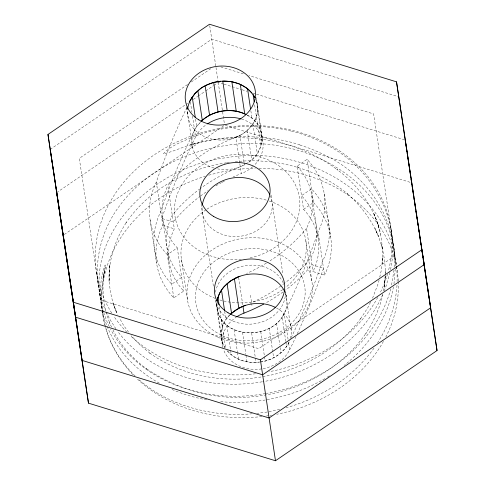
<?xml version="1.0" encoding="UTF-8"?>
<svg xmlns="http://www.w3.org/2000/svg" width="485" height="485" viewBox="0 0 485 485"><rect width="100%" height="100%" fill="white"/><g stroke="black" fill="none" stroke-linecap="round" stroke-linejoin="round"><path stroke-width="0.36" stroke-dasharray="2.42 1.82" d="M217.001 303.155C215.631 339.021 271.212 342.216 284.21 313.468A897.784 748.646 -8.5 0 0 318.075 231.921A88.021 73.405 -8.5 0 0 307.072 159.347L297.099 166.149L303.555 209.332A75.466 62.929 -8.5 0 1 312.989 271.551L324.526 275.104L318.075 231.921M385.236 275.541L384.278 287.884L385.29 276.171M385.248 274.819C385.581 264.671 383.999 254.54 381.313 244.779L382.513 248.387L378.355 236.062L375.014 228.483L378.518 236.516L378.355 236.062C371.413 219.553 360.391 204.997 346.854 193.321L347.86 194.091C316.505 167.895 273.916 157.249 233.667 161.838M395.275 268.848L393.965 284.01M395.33 265.956C395.136 180.929 301.44 132.266 225.325 145.597C184.027 151.617 143.924 172.436 119.043 206.519C97.182 235.849 90.355 276.656 105.512 310.503M397.082 281.567C399.64 194.618 304.707 144.045 227.138 157.601C154.666 165.743 79.655 233.994 103.511 311.952M385.405 273.164L385.49 270.915L385.363 273.079M394.159 267.205C397.7 222.536 370.176 179.85 331.782 158.607M385.199 275.971L384.738 283.919L383.411 291.109M288.066 339.282L284.21 313.468C270.836 342.192 215.886 338.785 216.85 302.986M247.241 115.097C266.623 123.748 266.198 152.581 248.223 162.566M397.015 285.18C395.669 305.641 388.788 325.647 377.548 342.774M394.026 270.096L391.547 285.204M105.336 266.447L103.329 278.626L105.336 266.447C105.888 264.652 105.009 264.416 104.517 266.556C97.97 285.689 99.522 307.163 106.961 325.799M229.993 314.656C221.075 322.84 218.104 337.542 225.046 347.854M245.604 164.039L251.691 159.886L257.317 153.551L260.869 146.294L262.112 138.607L256.553 101.517L255.825 99.722M382.877 293.983C379.937 308.224 373.571 321.555 365.684 333.71L366.399 332.698C340.943 369.758 297.717 392.177 253.467 396.651C215.54 400.762 177.013 389.764 145.761 368.23L146.779 369.012C132.763 358.688 120.522 345.526 112.878 329.788M393.42 286.884C387.818 318.099 368.824 345.799 344.259 365.369M389.891 272.485L386.145 285.98L384.217 290.848M390.51 269.624C401.168 220.76 372.916 169.902 329.964 146.609M379.082 280.045L378.427 282.907L372.541 298.208M379.737 277.184L381.368 270.03L382.671 257.032L382.198 263.864C383.629 246.507 380.755 228.774 373.505 212.915L376.778 221.033L379.331 229.356M229.641 315.256C220.839 323.356 218.292 337.566 225.082 347.709M390.771 288.787C375.736 345.077 322.028 384.09 266.198 393.408M382.562 295.013C361.343 342.283 313.177 373.492 262.949 381.659M370.51 302.264L367.806 307.678L360.252 319.288L360.949 318.305C313.771 381.877 214.321 399.355 149.519 352.947L150.495 353.692L140.25 345.211L131.271 335.784M200.742 121.686L196.643 126.512L194.588 130.053A897.784 748.646 -8.5 0 0 160.729 211.606A88.021 73.405 -8.5 0 0 171.726 284.18L181.699 277.378A75.466 62.929 -8.5 0 1 172.266 215.158A155.442 129.622 -8.5 0 1 199.553 189.114M186.949 107.233A897.784 748.646 -8.5 0 0 156.315 182.099L162.772 225.289A88.021 73.405 -8.5 0 0 173.775 297.863L183.742 291.061A75.466 62.929 -8.5 0 1 174.315 228.841L167.858 185.652A155.442 129.622 -8.5 0 1 235.849 137.237C249.951 132.278 261.457 116.709 256.553 101.517M260.639 362.059C272.152 360.3 283.301 353.583 288.617 342.974A897.784 748.646 -8.5 0 0 289.272 341.634M373.996 348.151C352.819 377.524 320.743 398.112 286.059 407.758M214.079 168.04A35.247 29.397 -8.5 0 1 196.643 126.512L201.33 121.232M260.251 361.865C270.691 360.785 280.354 354.923 286.568 346.514A35.247 29.397 -8.5 0 0 289.891 339.936M50.204 149.416L211.757 39.218L398.033 96.588M187.556 84.529L79.291 158.377L100.771 300.069L258.675 348.703L395.105 255.643L373.626 113.951L248.884 75.533M191.308 81.965L211.339 68.306M56.654 192.606L187.646 103.25M193.26 99.425L197.631 96.442M198.256 96.018L205.113 91.338M205.737 90.913L213.224 85.809M213.849 85.384L218.214 82.401L223.27 83.96M64.293 234.516L223.979 125.591M173.775 297.863L167.319 254.673L177.292 247.871A75.466 62.929 -8.5 0 1 167.858 185.652M303.555 209.332L313.528 202.536L307.072 159.347M327.345 377.142L329.745 375.602M324.883 378.609C293.498 396.9 256.335 405.011 220.178 401.635M244.058 162.657L244.385 164.87L240.257 166.743A155.442 129.622 -8.5 0 0 200.117 188.695M299.991 144.779L291.467 142.354C260.275 134.4 227.113 135.103 196.067 143.396C184.827 145.815 174.315 151.381 163.257 153.957C171.223 144.809 184.955 140.692 195.934 135.806C226.422 125.009 260.027 123.42 291.412 131.162M196.067 143.396L190.09 145.076C239.76 129.901 296.165 138.498 337.754 170.096L336.808 169.362C358.366 185.137 374.856 208.144 380.786 234.37M279.693 409.413L266.811 412.074L256.674 413.42M262.227 381.786C210.181 390.722 150.708 375.099 117.928 331.661M265.483 393.535C207.841 404.284 139.48 383.392 110.628 329.285M226.98 350.534C234.643 359.894 247.793 363.944 259.548 361.968M226.465 162.796C186.919 168.622 148.749 189.532 125.985 222.918L126.718 221.875C115.036 239.56 108.246 260.663 109.07 281.949L109.907 264.373C107.803 280.821 110.18 297.76 116.752 312.983L112.944 303.034L117.534 314.565M227.18 162.699L229.344 162.414M227.732 351.116C235.273 360.173 247.944 363.386 259.323 362.186M252.321 413.778C221.966 416.342 190.738 410.825 163.675 396.633A148.81 124.833 -14.9 0 1 138.152 378.918M206.78 399.786C194.691 397.767 182.893 394.141 171.629 389.322M220.766 66.869L244.555 74.199M223.991 84.184L241.318 89.519M242.039 89.743L247.095 91.301M252.867 93.078L255.759 93.969M256.48 94.187L405.211 139.995M225.325 125.385L410.158 182.311M162.772 225.289L174.315 228.841M159.365 383.168C136.552 370.582 116.873 350.964 107.233 326.472M247.12 115.236C255.928 119.559 261.876 128.78 262.112 138.607M135.072 375.978C121.098 362.343 110.277 345.211 105.354 326.241M128.586 332.164L123.669 325.526L119.34 317.79M115.848 328.781L109.477 318.639L106.173 311.861M109.307 326.569L107.324 322.501L103.711 312.673M111.599 327.108L109.374 322.416L109.968 323.877L106.209 312.661M255.31 98.588C262.712 114.224 250.927 131.89 235.849 137.237L239.705 163.051M105.172 325.544C100.183 307.648 100.674 288.599 104.536 270.527C102.008 283.98 102.668 297.942 105.918 311.212M390.819 227.986L396.439 265.586M396.548 266.32L397.209 270.745M324.235 193.873L330.691 237.062M311.813 195.746L318.269 238.935M297.099 166.149A75.466 62.929 -8.5 0 1 306.532 228.362L312.989 271.551M305.847 240.809L311.855 281.003M285.556 290.745L286.677 298.233M271.042 195.012L282.913 274.425M285.804 294.48L291.364 331.576M256.304 97.782L262.858 141.608M254.631 104.869L260.869 146.294M288.617 342.974L289.642 349.812A35.247 29.397 -8.5 0 1 262.312 368.8M285.792 341.349L282.155 317.008A35.247 29.397 -8.5 0 0 284.944 292.164M285.907 342.089L286.568 346.514M252.903 124.045L257.317 153.551M250.848 110.786L251.951 118.164M276.535 323.343L279.73 344.738M280.172 347.69L280.942 352.85M247.283 130.38L251.691 159.886M269.23 328.327L273.643 357.833M243.949 161.917L239.978 135.363A35.247 29.397 -8.5 0 1 203.597 136.2A35.247 29.397 -8.5 0 1 187.574 109.483M239.814 163.791L241.281 173.581A155.442 129.622 -8.5 0 0 233.224 176.928M260.742 331.619L264.38 355.96M264.489 356.699L265.149 361.125M209.744 25.747L215.88 66.766M215.989 67.512L217.989 80.916M218.214 82.401L222.512 111.156M222.621 111.896L224.385 123.687M251.642 332.995L255.28 357.336M255.389 358.069L256.05 362.495M238.656 277.517L242.736 304.81M242.555 332.358L245.859 354.486M245.974 355.22L246.962 361.858M234.097 329.751L237.407 351.88M237.517 352.619L238.511 359.258M224.682 311.364L225.895 319.476M226.853 325.356L230.49 349.697M230.599 350.437L231.26 354.862M195.54 119.134L196.643 126.512M190.399 102.026L191.945 112.35M192.496 116.042L195.613 136.897A897.784 748.646 -8.5 0 0 161.748 218.444L173.29 222.003A155.442 129.622 -8.5 0 1 200.014 196.376M221.305 319.476L225.604 348.242M219.365 306.817L222.342 326.738M216.692 304.913L222.251 342.004M215.734 300.524L222.397 345.102M187.44 111.95L193 149.04M201.111 204.039L213.424 286.441M186.482 107.555L187.713 115.788M181.451 259.584L187.459 299.779M177.292 247.871L183.742 291.061M162.578 218.274L169.035 261.457M150.156 220.148L156.613 263.337M96.485 272.412L102.875 315.171M250.49 295.219L251.945 305.362M270.315 195.685A35.247 29.397 -8.5 0 1 241.19 236.134A35.247 29.397 -8.5 0 1 202.287 205.264M269.308 201.026A62.904 52.453 -8.5 0 1 285.58 287.441M282.737 289.594A62.904 52.453 -8.5 0 1 222.839 300.773M222.136 300.597A62.904 52.453 -8.5 0 1 219.359 299.803M215.298 298.408A62.904 52.453 -8.5 0 1 205.743 209.975M206.937 209.18A62.904 52.453 -8.5 0 1 266.562 200.178M285.41 292.188A35.247 29.397 -8.5 0 1 253.455 323.901A35.247 29.397 -8.5 0 1 215.552 300.615M215.492 292.225A35.247 29.397 -8.5 0 1 247.132 265.434A35.247 29.397 -8.5 0 1 283.683 283.992M313.528 202.536A88.021 73.405 -8.5 0 1 324.526 275.104M297.275 333.728A897.784 748.646 -8.5 0 0 323.507 268.266L311.964 264.713A155.442 129.622 -8.5 0 1 285.804 289.909M296.032 336.42A897.784 748.646 -8.5 0 1 289.642 349.812M282.979 292.006A155.442 129.622 -8.5 0 1 265.586 303.046M200.578 195.958A155.442 129.622 -8.5 0 1 208.083 190.684M215.934 185.791A155.442 129.622 -8.5 0 1 221.56 182.639M222.197 182.299A155.442 129.622 -8.5 0 1 225.392 180.644M261.657 368.903A35.247 29.397 -8.5 0 1 223.694 350.067M222.918 347.612A35.247 29.397 -8.5 0 1 236.013 317.299M241.615 119.074A35.247 29.397 -8.5 0 1 253.782 165.755M252.715 166.725A35.247 29.397 -8.5 0 1 241.281 173.581M195.613 136.897A35.247 29.397 -8.5 0 1 206.762 124.336M167.319 254.673A88.021 73.405 -8.5 0 1 156.315 182.099M291.212 337.627A897.784 748.646 -8.5 0 0 322.483 261.421A88.021 73.405 -8.5 0 0 311.479 188.847L301.512 195.649A75.466 62.929 -8.5 0 1 310.946 257.868A155.442 129.622 -8.5 0 1 285.338 282.646M284.78 283.07A155.442 129.622 -8.5 0 1 281.955 285.162M280.815 285.986A155.442 129.622 -8.5 0 1 250.345 303.234M241.36 259.336A62.904 52.453 -8.5 0 1 179.893 188.235A62.904 52.453 -8.5 0 1 286.374 172.163A62.904 52.453 -8.5 0 1 248.726 258.226M276.523 308.011A35.247 29.397 -8.5 0 1 290.121 339.257M244.385 164.87A35.247 29.397 -8.5 0 1 217.71 168.895M306.532 228.362A155.442 129.622 -8.5 0 1 268.763 261.609M266.338 263.112A155.442 129.622 -8.5 0 1 246.598 273.437M111.72 313.037A148.834 124.111 -8.5 0 1 225.046 127.488A148.834 124.111 -8.5 0 1 388.303 271.291M387.551 273.97A148.834 124.111 -8.5 0 1 379.767 293.589M377.766 297.396A148.834 124.111 -8.5 0 1 268.902 371.771M255.565 373.783A148.834 124.111 -8.5 0 1 130.047 335.359M126.985 332.334A148.834 124.111 -8.5 0 1 113.617 315.953M259.02 168.259A148.834 124.111 -8.5 0 1 398.246 281.027M398.282 281.767A148.834 124.111 -8.5 0 1 385.836 336.99M383.453 341.41A148.834 124.111 -8.5 0 1 276.759 414.251M271.6 415.196A148.834 124.111 -8.5 0 1 270.121 415.439M268.642 415.663A148.834 124.111 -8.5 0 1 266.417 415.984M261.955 416.548A148.834 124.111 -8.5 0 1 136.437 378.124M132.878 374.584A148.834 124.111 -8.5 0 1 105.506 327.448M105.306 326.732A148.834 124.111 -8.5 0 1 102.474 312.243M102.383 311.509A148.834 124.111 -8.5 0 1 205.216 176.261M208.792 175.194A148.834 124.111 -8.5 0 1 255.286 168.277M291.436 131.102A148.798 128.798 -9.4 0 1 330 146.561M299.869 145.033A148.95 122.153 -1.9 0 1 331.619 158.801M218.032 337.251A62.904 52.453 -8.5 0 0 312.352 287.854A62.904 52.453 -8.5 0 0 218.589 246.071A62.904 52.453 -8.5 0 0 218.032 337.251M222.615 335.681A55.054 45.905 -8.5 0 0 305.168 292.443A55.054 45.905 -8.5 0 0 223.106 255.88A55.054 45.905 -8.5 0 0 222.615 335.681"/><path stroke-width="0.73" d="M230.502 314.153L238.82 308.157L234.413 278.657C225.792 283.149 218.753 291.346 217.013 301.052L219.432 293.516L221.148 290.563M189.532 101.886A897.784 748.646 -8.5 0 1 190.181 100.553L190.866 99.37M191.551 98.188L194.806 93.696L197.346 91.174M190.181 100.553L194.806 93.696L201.33 87.985L204.524 86.069M221.918 289.424L224.058 286.659L230.581 280.954L238.547 276.783A155.442 129.622 -8.5 0 0 239.899 276.25M201.33 121.232C212.806 110.04 231.648 107.349 245.974 114.436M230.581 314.201L234.989 310.461L242.955 306.284A155.442 129.622 -8.5 0 0 245.659 305.21M201.251 121.183C212.994 110.319 231.539 107.373 245.913 114.502M47.966 134.454L73.399 302.246L260.396 359.834L421.956 249.636L437.033 350.546L275.474 460.75L88.482 403.156L63.044 235.364L47.966 134.454L209.526 24.25L396.518 81.844L424.193 264.598L262.634 374.802L75.636 317.208L50.204 149.416M235.104 278.341L238.547 276.783M220.784 81.213L213.655 82.395L205.161 85.687L209.569 115.194M223.409 81.037L231.09 81.565M239.608 84.008L231.836 81.662L236.25 111.168M246.968 88.258L240.293 84.269L244.701 113.769M248.041 89.125L251.818 92.993M409.413 167.713L405.211 139.995L406.97 151.793M409.637 169.21L430.644 307.787L269.084 417.991L82.092 360.397L56.654 192.606M411.826 184.251L411.05 179.068M412.056 185.749L412.28 187.252M412.511 188.75L413.76 196.989M413.984 198.486L414.208 199.984M414.439 201.481L415.687 209.72M415.912 211.217L416.597 215.716M416.821 217.213L417.161 219.462M417.391 220.96L418.07 225.452M418.3 226.95L419.095 232.194M419.319 233.691L419.549 235.189M419.774 236.686L421.022 244.931M421.253 246.428L421.477 247.926M421.707 249.423L422.502 254.667M422.726 256.165L422.956 257.662M423.181 259.16L424.43 267.399M424.66 268.902L437.033 350.546M396.518 81.844L405.096 139.25M407.194 153.266L409.395 168.01M409.619 169.483L410.825 177.595M254.188 101.917L253.085 94.545L255.098 97.921C244.076 77.752 214.194 76.333 197.856 90.671L202.263 120.177M247.538 88.658L250.515 108.573M222.748 81.025L227.162 110.531M260.396 359.834L275.474 460.75M213.655 82.395L218.062 111.902M242.955 306.284L243.979 313.128A35.247 29.397 -8.5 0 0 236.625 316.887M227.107 283.64L231.515 313.14M221.487 289.975L224.573 310.624M195.322 117.661L192.236 97.006A35.247 29.397 -8.5 0 0 187.616 109.143M217.935 297.232L219.038 304.604M73.399 302.246L88.482 403.156M202.39 204.567A35.247 29.397 -8.5 0 1 232.788 177.946A35.247 29.397 -8.5 0 1 269.721 194.406M235.025 278.341A35.247 29.397 -8.5 0 1 284.804 291.855M263.694 304.071A155.442 129.622 -8.5 0 1 243.979 313.128M207.374 123.924A35.247 29.397 -8.5 0 1 240.906 118.861M238.82 308.157A35.247 29.397 -8.5 0 1 275.256 307.351M213.43 216.316A35.247 29.397 -8.5 0 0 269.769 194.485A35.247 29.397 -8.5 0 0 221.681 165.33A35.247 29.397 -8.5 0 0 213.43 216.316M228.053 312.795A35.247 29.397 -8.5 0 0 284.392 290.964A35.247 29.397 -8.5 0 0 236.31 261.815A35.247 29.397 -8.5 0 0 228.053 312.795M198.802 119.831A35.247 29.397 -8.5 0 0 255.14 98A35.247 29.397 -8.5 0 0 207.059 68.852A35.247 29.397 -8.5 0 0 198.802 119.831"/></g></svg>
